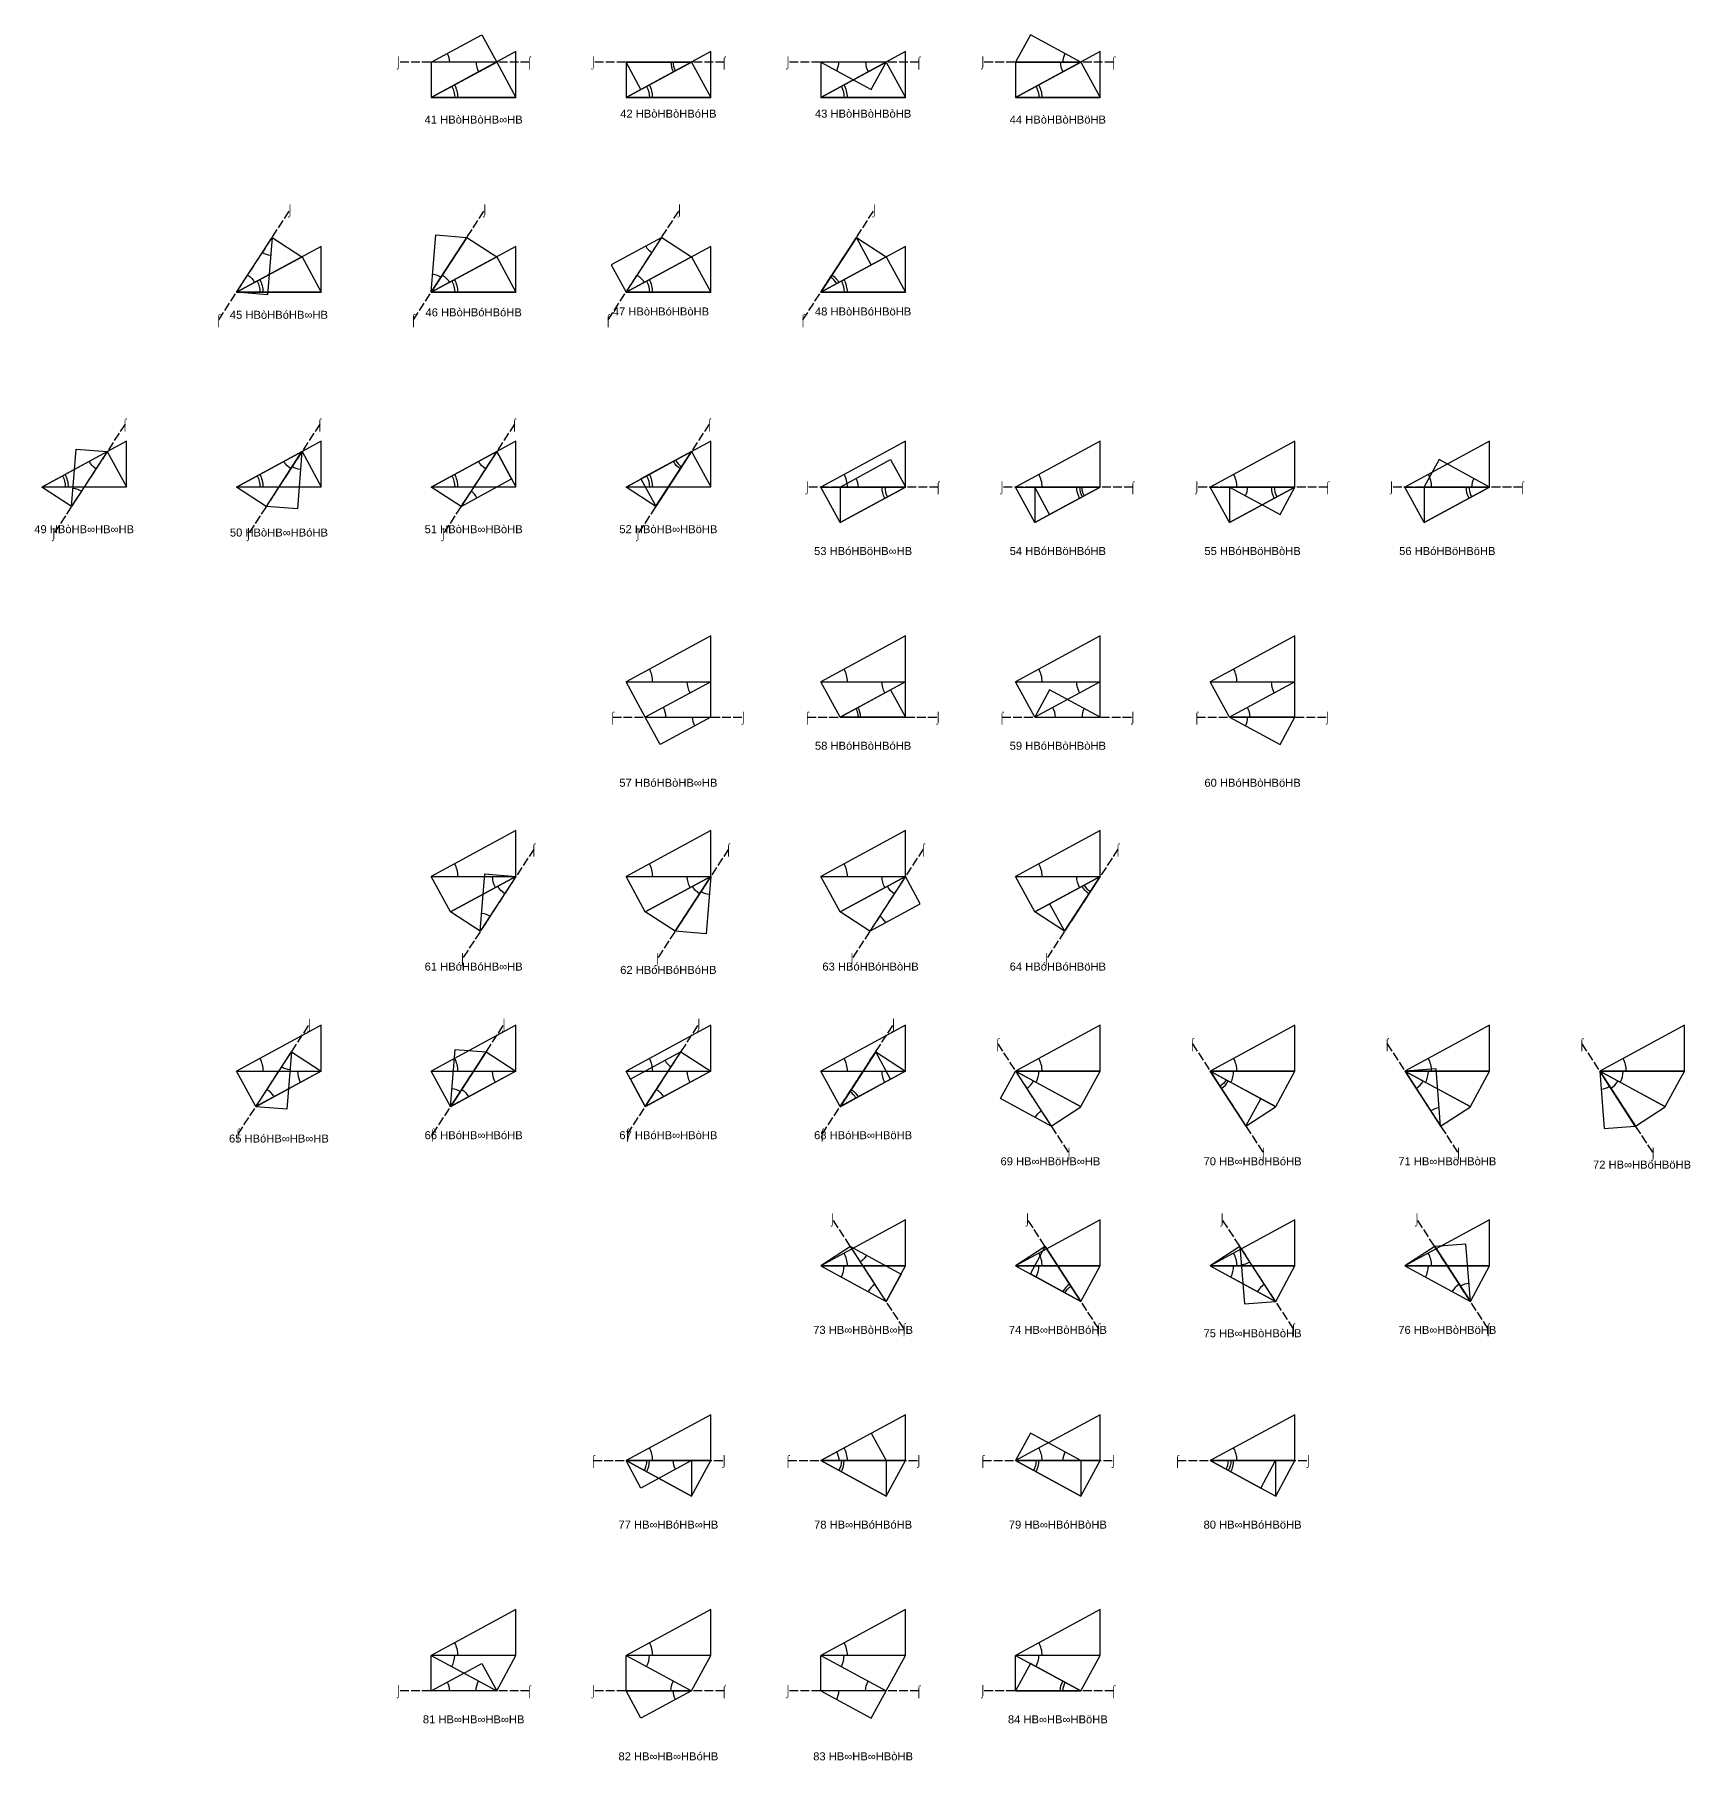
# Model space of a CAD drawing. Header units: millimetres. Extents: x 915202 to 1524453, y -2147646 to 62068.
# Drawn here: x 944288 to 1170901, y -1274585 to -1038381 of the extents above; entities that cross this region are included whole.
import ezdxf
from ezdxf.enums import TextEntityAlignment as Align

# ---------------------------------------------------------------- set-up
doc = ezdxf.new("R2010")
doc.units = ezdxf.units.MM
doc.linetypes.add('ACAD_ISO02W100', pattern=[15, 12, -3])
for name, color, linetype in [('BASE', 170, 'Continuous'), ('HYPOTENUSE', 20, 'Continuous'), ('PERPENDICULAR', 90, 'Continuous'), ('Standard', 7, 'Continuous')]:
    doc.layers.add(name, color=color, linetype=linetype)
doc.styles.add('Arial', font='arial_0.ttf')

# ---------------------------------------------------------------- blocks, each defined once
blk = doc.blocks.new('fundamental_block_GT')
at = {"color": 4}
blk.add_arc((0, -2), 277, 359.9799, 28.4254, dxfattribs=at)
at = {"layer": 'BASE'}
blk.add_line((0, 0), (879, -7), dxfattribs=at)
at = {"layer": 'HYPOTENUSE'}
blk.add_line((883, 469), (0, 0), dxfattribs=at)
at = {"layer": 'PERPENDICULAR'}
blk.add_line((879, -7), (883, 469), dxfattribs=at)

msp = doc.modelspace()

# ---------------------------------------------------------------- linework, layer by layer
at = {"color": 4, "linetype": 'ACAD_ISO02W100', "ltscale": 100}
for p, q in [((1012013, -1042150), (994110, -1042150)), ((1038661, -1042150), (1020759, -1042150)), ((1065310, -1042150), (1047408, -1042150)), ((1091959, -1042150), (1074056, -1042150)), ((969498, -1077409), (979255, -1062399)), ((996147, -1077409), (1005903, -1062399)), ((1022796, -1077409), (1032552, -1062399)), ((1049444, -1077409), (1059201, -1062399)), ((956679, -1091695), (946923, -1106705)), ((983328, -1091695), (973571, -1106705)), ((1009976, -1091695), (1000220, -1106705)), ((1036625, -1091695), (1026869, -1106705)), ((1067946, -1100305), (1050044, -1100305)), ((1094595, -1100305), (1076693, -1100305)), ((1121244, -1100305), (1103341, -1100305)), ((1147892, -1100305), (1129990, -1100305)), ((1023395, -1131812), (1041298, -1131812)), ((1050044, -1131812), (1067946, -1131812)), ((1076693, -1131812), (1094595, -1131812)), ((1103341, -1131812), (1121244, -1131812)), ((1012612, -1149850), (1002856, -1164860)), ((1039261, -1149850), (1029505, -1164860)), ((1065910, -1149850), (1056153, -1164860)), ((1092558, -1149850), (1082802, -1164860)), ((972135, -1188862), (981891, -1173851)), ((998783, -1188862), (1008540, -1173851)), ((1025432, -1188862), (1035188, -1173851)), ((1052081, -1188862), (1061837, -1173851)), ((1076093, -1176499), (1085849, -1191509)), ((1102742, -1176499), (1112498, -1191509)), ((1129390, -1176499), (1139147, -1191509)), ((1156039, -1176499), (1165795, -1191509)), ((1063274, -1215510), (1053517, -1200500)), ((1089922, -1215510), (1080166, -1200500)), ((1116571, -1215510), (1106815, -1200500)), ((1143220, -1215510), (1133463, -1200500)), ((1020759, -1233549), (1038661, -1233549)), ((1047408, -1233549), (1065310, -1233549)), ((1074056, -1233549), (1091959, -1233549)), ((1100705, -1233549), (1118607, -1233549)), ((1012013, -1265055), (994110, -1265055)), ((1038661, -1265055), (1020759, -1265055)), ((1065310, -1265055), (1047408, -1265055)), ((1091959, -1265055), (1074056, -1265055))]:
    msp.add_line(p, q, dxfattribs=at)

# ---------------------------------------------------------------- block references
for p, xscale, yscale, zscale, rotation in [((998586, -1042150), -8.951118371073699, 8.951118371073699, 8.951118371073699, 207.9999999999953), ((1034186, -1042150), -8.951118371073699, 8.951118371073699, 8.951118371073699, 27.99999999999535), ((1051883, -1042150), 8.951118371073818, 8.951118371073818, 8.951118371073818, 332.0000000000047), ((1087483, -1042150), 8.951118371073818, 8.951118371073818, 8.951118371073818, 152.0000000000047), ((1007537, -1042150), 10.18429076373575, 10.18429076373575, 10.18429076373575, 180.4883327617911), ((998586, -1047008), -11.58735412275387, 11.58735412275387, 11.58735412275387, 208.0000000000012), ((1034186, -1042150), 10.18429076373575, 10.18429076373575, 10.18429076373575, 180.4883327617911), ((1025235, -1047008), -11.58735412275387, 11.58735412275387, 11.58735412275387, 208.0000000000012), ((1060834, -1042150), 10.18429076373575, 10.18429076373575, 10.18429076373575, 180.4883327617911), ((1051883, -1047008), -11.58735412275387, 11.58735412275387, 11.58735412275387, 208.0000000000012), ((1087483, -1042150), 10.18429076373575, 10.18429076373575, 10.18429076373575, 180.4883327617911), ((1078532, -1047008), -11.58735412275387, 11.58735412275387, 11.58735412275387, 208.0000000000012), ((971937, -1073657), -10.18429076373576, 10.18429076373576, 10.18429076373576, 236.4883327617942), ((976816, -1066152), -8.951118371073788, 8.951118371073786, 8.951118371073788, 84.97666552358099), ((998586, -1073657), -8.951118371073786, 8.951118371073786, 8.951118371073788, 264.9766655235809), ((998586, -1073657), -10.18429076373576, 10.18429076373576, 10.18429076373576, 236.4883327617942), ((1030113, -1066152), 8.951118371073788, 8.951118371073788, 8.951118371073788, 208.9766655235905), ((1025235, -1073657), -10.18429076373576, 10.18429076373576, 10.18429076373576, 236.4883327617942), ((1051883, -1073657), 8.951118371073722, 8.951118371073722, 8.951118371073722, 28.97666552359111), ((1051883, -1073657), -10.18429076373576, 10.18429076373576, 10.18429076373576, 236.4883327617942), ((971937, -1073657), -11.58735412275387, 11.58735412275387, 11.58735412275387, 208.0000000000012), ((998586, -1073657), -11.58735412275387, 11.58735412275387, 11.58735412275387, 208.0000000000012), ((1025235, -1073657), -11.58735412275387, 11.58735412275387, 11.58735412275387, 208.0000000000012), ((1051883, -1073657), -11.58735412275387, 11.58735412275387, 11.58735412275387, 208.0000000000012), ((954240, -1095448), -10.18429076373576, 10.18429076373576, 10.18429076373576, 56.48833276179424), ((980888, -1095448), -10.18429076373576, 10.18429076373576, 10.18429076373576, 56.48833276179424), ((1007537, -1095448), -10.18429076373576, 10.18429076373576, 10.18429076373576, 56.48833276179424), ((1034186, -1095448), -10.18429076373576, 10.18429076373576, 10.18429076373576, 56.48833276179424), ((945289, -1100305), -11.58735412275387, 11.58735412275387, 11.58735412275387, 208.0000000000012), ((949362, -1102953), -8.951118371073786, 8.951118371073786, 8.951118371073788, 264.9766655235809), ((971937, -1100305), -11.58735412275387, 11.58735412275387, 11.58735412275387, 208.0000000000012), ((980888, -1095448), -8.951118371073788, 8.951118371073786, 8.951118371073788, 84.97666552358099), ((998586, -1100305), -11.58735412275387, 11.58735412275387, 11.58735412275387, 208.0000000000012), ((1002659, -1102953), 8.951118371073788, 8.951118371073788, 8.951118371073788, 28.97666552359048), ((1025235, -1100305), -11.58735412275387, 11.58735412275387, 11.58735412275387, 208.0000000000012), ((1034186, -1095448), 8.951118371073788, 8.951118371073788, 8.951118371073788, 208.9766655235905), ((1063471, -1100305), -11.58735412275387, 11.58735412275387, 11.58735412275387, 28.0000000000011), ((1090119, -1100305), -11.58735412275387, 11.58735412275387, 11.58735412275387, 28.0000000000011), ((1116768, -1100305), -11.58735412275387, 11.58735412275387, 11.58735412275387, 28.0000000000011), ((1143417, -1100305), -11.58735412275387, 11.58735412275387, 11.58735412275387, 28.0000000000011), ((1054520, -1100305), -8.951118371073818, 8.951118371073818, 8.951118371073818, 207.9999999999953), ((1090119, -1100305), -8.951118371073818, 8.951118371073818, 8.951118371073818, 27.99999999999535), ((1107817, -1100305), 8.951118371073818, 8.951118371073818, 8.951118371073818, 332.0000000000047), ((1143417, -1100305), 8.951118371073818, 8.951118371073818, 8.951118371073818, 152.0000000000047), ((1063471, -1100305), 10.18429076373585, 10.18429076373585, 10.18429076373585, 180.4883327617911), ((1090119, -1100305), 10.18429076373585, 10.18429076373585, 10.18429076373585, 180.4883327617911), ((1116768, -1100305), 10.18429076373585, 10.18429076373585, 10.18429076373585, 180.4883327617911), ((1143417, -1100305), 10.18429076373585, 10.18429076373585, 10.18429076373585, 180.4883327617911), ((1036822, -1126954), -11.58735412275387, 11.58735412275387, 11.58735412275387, 28.0000000000011), ((1063471, -1126954), -11.58735412275387, 11.58735412275387, 11.58735412275387, 28.0000000000011), ((1090119, -1126954), -11.58735412275387, 11.58735412275387, 11.58735412275387, 28.0000000000011), ((1116768, -1126954), -11.58735412275387, 11.58735412275387, 11.58735412275387, 28.0000000000011), ((1027871, -1131812), 10.18429076373576, 10.18429076373576, 10.18429076373576, 0.4883327617912042), ((1036822, -1131812), -8.951118371073699, 8.951118371073699, 8.951118371073699, 27.99999999999535), ((1054520, -1131812), 10.18429076373576, 10.18429076373576, 10.18429076373576, 0.4883327617912042), ((1054520, -1131812), -8.951118371073818, 8.951118371073818, 8.951118371073818, 207.9999999999953), ((1081168, -1131812), 10.18429076373576, 10.18429076373576, 10.18429076373576, 0.4883327617912042), ((1090119, -1131812), 8.951118371073818, 8.951118371073818, 8.951118371073818, 152.0000000000047), ((1107817, -1131812), 10.18429076373576, 10.18429076373576, 10.18429076373576, 0.4883327617912042), ((1107817, -1131812), 8.951118371073818, 8.951118371073818, 8.951118371073818, 332.0000000000047), ((1010173, -1153603), -11.58735412275387, 11.58735412275387, 11.58735412275387, 28.0000000000011), ((1036822, -1153603), -11.58735412275387, 11.58735412275387, 11.58735412275387, 28.0000000000011), ((1063471, -1153603), -11.58735412275387, 11.58735412275387, 11.58735412275387, 28.0000000000011), ((1090119, -1153603), -11.58735412275387, 11.58735412275387, 11.58735412275387, 28.0000000000011), ((1010173, -1153603), -10.18429076373576, 10.18429076373576, 10.18429076373576, 56.48833276179424), ((1036822, -1153603), -10.18429076373576, 10.18429076373576, 10.18429076373576, 56.48833276179424), ((1063471, -1153603), -10.18429076373576, 10.18429076373576, 10.18429076373576, 56.48833276179424), ((1090119, -1153603), -10.18429076373576, 10.18429076373576, 10.18429076373576, 56.48833276179424), ((1005295, -1161108), -8.951118371073786, 8.951118371073786, 8.951118371073788, 264.9766655235809), ((1036822, -1153603), -8.951118371073788, 8.951118371073786, 8.951118371073788, 84.97666552358099), ((1058593, -1161108), 8.951118371073722, 8.951118371073722, 8.951118371073722, 28.97666552359111), ((1090119, -1153603), 8.951118371073722, 8.951118371073722, 8.951118371073722, 208.9766655235911), ((983525, -1180251), -11.58735412275387, 11.58735412275387, 11.58735412275387, 28.0000000000011), ((1010173, -1180251), -11.58735412275387, 11.58735412275387, 11.58735412275387, 28.0000000000011), ((1036822, -1180251), -11.58735412275387, 11.58735412275387, 11.58735412275387, 28.0000000000011), ((1063471, -1180251), -11.58735412275387, 11.58735412275387, 11.58735412275387, 28.0000000000011), ((1078532, -1180251), 11.58735412275387, 11.58735412275387, 11.58735412275387, 331.9999999999989), ((1105181, -1180251), 11.58735412275387, 11.58735412275387, 11.58735412275387, 331.9999999999989), ((1131829, -1180251), 11.58735412275387, 11.58735412275387, 11.58735412275387, 331.9999999999989), ((1158478, -1180251), 11.58735412275387, 11.58735412275387, 11.58735412275387, 331.9999999999989), ((974574, -1185109), -10.18429076373576, 10.18429076373576, 10.18429076373576, 236.4883327617942), ((979452, -1177604), -8.951118371073788, 8.951118371073786, 8.951118371073788, 84.97666552358099), ((1001222, -1185109), -8.951118371073786, 8.951118371073786, 8.951118371073788, 264.9766655235809), ((1001222, -1185109), -10.18429076373576, 10.18429076373576, 10.18429076373576, 236.4883327617942), ((1032749, -1177604), 8.951118371073788, 8.951118371073788, 8.951118371073788, 208.9766655235905), ((1027871, -1185109), -10.18429076373576, 10.18429076373576, 10.18429076373576, 236.4883327617942), ((1054520, -1185109), 8.951118371073722, 8.951118371073722, 8.951118371073722, 28.97666552359111), ((1054520, -1185109), -10.18429076373576, 10.18429076373576, 10.18429076373576, 236.4883327617942), ((1078532, -1180251), 10.18429076373586, 10.18429076373586, 10.18429076373586, 303.5116672382065), ((1105181, -1180251), 10.18429076373586, 10.18429076373586, 10.18429076373586, 303.5116672382065), ((1131829, -1180251), 10.18429076373586, 10.18429076373586, 10.18429076373586, 303.5116672382065), ((1158478, -1180251), 10.18429076373586, 10.18429076373586, 10.18429076373586, 303.5116672382065), ((1083410, -1187756), -8.95111837107385, 8.951118371073852, 8.95111837107385, 331.0233344764102), ((1105181, -1180251), -8.95111837107385, 8.951118371073852, 8.95111837107385, 151.0233344764101), ((1136708, -1187756), 8.95111837107385, 8.95111837107385, 8.95111837107385, 95.02333447641966), ((1158478, -1180251), 8.95111837107385, 8.95111837107385, 8.95111837107385, 275.0233344764197), ((1051883, -1206900), 11.58735412275387, 11.58735412275387, 11.58735412275387, 331.9999999999989), ((1078532, -1206900), 11.58735412275387, 11.58735412275387, 11.58735412275387, 331.9999999999989), ((1105181, -1206900), 11.58735412275387, 11.58735412275387, 11.58735412275387, 331.9999999999989), ((1131829, -1206900), 11.58735412275387, 11.58735412275387, 11.58735412275387, 331.9999999999989), ((1060834, -1211758), 10.18429076373586, 10.18429076373586, 10.18429076373586, 123.5116672382065), ((1055956, -1204253), -8.95111837107385, 8.951118371073852, 8.95111837107385, 151.0233344764101), ((1087483, -1211758), 10.18429076373586, 10.18429076373586, 10.18429076373586, 123.5116672382065), ((1087483, -1211758), -8.95111837107385, 8.951118371073852, 8.95111837107385, 331.0233344764102), ((1114132, -1211758), 10.18429076373586, 10.18429076373586, 10.18429076373586, 123.5116672382065), ((1109254, -1204253), 8.95111837107385, 8.95111837107385, 8.95111837107385, 275.0233344764197), ((1140780, -1211758), 10.18429076373586, 10.18429076373586, 10.18429076373586, 123.5116672382065), ((1140780, -1211758), 8.95111837107385, 8.95111837107385, 8.95111837107385, 95.02333447641966), ((1025235, -1233549), 11.58735412275387, 11.58735412275387, 11.58735412275387, 331.9999999999989), ((1034186, -1233549), -8.951118371073699, 8.951118371073699, 8.951118371073699, 27.99999999999535), ((1051883, -1233549), 11.58735412275387, 11.58735412275387, 11.58735412275387, 331.9999999999989), ((1051883, -1233549), -8.951118371073818, 8.951118371073818, 8.951118371073818, 207.9999999999953), ((1078532, -1233549), 11.58735412275387, 11.58735412275387, 11.58735412275387, 331.9999999999989), ((1087483, -1233549), 8.951118371073818, 8.951118371073818, 8.951118371073818, 152.0000000000047), ((1105181, -1233549), 11.58735412275387, 11.58735412275387, 11.58735412275387, 331.9999999999989), ((1105181, -1233549), 8.951118371073818, 8.951118371073818, 8.951118371073818, 332.0000000000047), ((1025235, -1233549), -10.18429076373576, 10.18429076373576, 10.18429076373576, 179.5116672382084), ((1051883, -1233549), -10.18429076373576, 10.18429076373576, 10.18429076373576, 179.5116672382084), ((1078532, -1233549), -10.18429076373576, 10.18429076373576, 10.18429076373576, 179.5116672382084), ((1105181, -1233549), -10.18429076373576, 10.18429076373576, 10.18429076373576, 179.5116672382084), ((998586, -1260197), 11.58735412275387, 11.58735412275387, 11.58735412275387, 331.9999999999989), ((1025235, -1260197), 11.58735412275387, 11.58735412275387, 11.58735412275387, 331.9999999999989), ((1051883, -1260197), 11.58735412275387, 11.58735412275387, 11.58735412275387, 331.9999999999989), ((1078532, -1260197), 11.58735412275387, 11.58735412275387, 11.58735412275387, 331.9999999999989), ((1007537, -1265055), -10.18429076373576, 10.18429076373576, 10.18429076373576, 359.5116672382086), ((998586, -1265055), -8.951118371073699, 8.951118371073699, 8.951118371073699, 207.9999999999953), ((1034186, -1265055), -10.18429076373576, 10.18429076373576, 10.18429076373576, 359.5116672382086), ((1060834, -1265055), -10.18429076373576, 10.18429076373576, 10.18429076373576, 359.5116672382086), ((1087483, -1265055), -10.18429076373576, 10.18429076373576, 10.18429076373576, 359.5116672382086), ((1087483, -1265055), 8.951118371073818, 8.951118371073818, 8.951118371073818, 152.0000000000047), ((1034186, -1265055), -8.951118371073699, 8.951118371073699, 8.951118371073699, 27.99999999999535), ((1051883, -1265055), 8.951118371073818, 8.951118371073818, 8.951118371073818, 332.0000000000047)]:
    msp.add_blockref('fundamental_block_GT', p, dxfattribs=dict(xscale=xscale, yscale=yscale, zscale=zscale, rotation=rotation))
at = {"layer": 'Standard', "xscale": 13.18371388650824, "yscale": 13.18371388650824, "zscale": 13.18371388650824, "rotation": 0.4883327617913192}
for p in [(998586, -1047008), (1025235, -1047008), (1051883, -1047008), (1078532, -1047008), (971937, -1073657), (998586, -1073657), (1025235, -1073657), (1051883, -1073657), (945289, -1100305), (971937, -1100305), (998586, -1100305), (1025235, -1100305), (1051883, -1100305), (1078532, -1100305), (1105181, -1100305), (1131829, -1100305), (1025235, -1126954), (1051883, -1126954), (1078532, -1126954), (1105181, -1126954), (998586, -1153603), (1025235, -1153603), (1051883, -1153603), (1078532, -1153603), (971937, -1180251), (998586, -1180251), (1025235, -1180251), (1051883, -1180251), (1078532, -1180251), (1105181, -1180251), (1131829, -1180251), (1158478, -1180251), (1051883, -1206900), (1078532, -1206900), (1105181, -1206900), (1131829, -1206900), (1025235, -1233549), (1051883, -1233549), (1078532, -1233549), (1105181, -1233549), (998586, -1260197), (1025235, -1260197), (1051883, -1260197), (1078532, -1260197)]:
    msp.add_blockref('fundamental_block_GT', p, dxfattribs=at)

# ---------------------------------------------------------------- texts
at = {"style": 'Arial'}
for s, height, p in [('⌡', 1095, (994110, -1042150)), ('⌠', 1095, (1012013, -1042150)), ('⌡', 1095, (1020759, -1042150)), ('⌠', 1095, (1038661, -1042150)), ('⌡', 1095, (1047408, -1042150)), ('⌠', 1095, (1065310, -1042150)), ('⌡', 1095, (1074056, -1042150)), ('⌠', 1095, (1091959, -1042150)), ('42 HBòHBòHBóHB', 1095.21, (1031028, -1049209)), ('43 HBòHBòHBòHB', 1095.21, (1057677, -1049209)), ('41 HBòHBòHB∞HB', 1095.21, (1004380, -1050022)), ('44 HBòHBòHBöHB', 1095.21, (1084326, -1050022)), ('⌡', 1095, (979255, -1062399)), ('⌡', 1095, (1005903, -1062399)), ('⌡', 1095, (1032552, -1062399)), ('⌡', 1095, (1059201, -1062399)), ('⌠', 1095, (969498, -1077409)), ('45 HBòHBóHB∞HB', 1095.21, (977731, -1076739)), ('⌠', 1095, (996147, -1077409)), ('46 HBòHBóHBóHB', 1095.21, (1004380, -1076402)), ('⌠', 1095, (1022796, -1077409)), ('47 HBòHBóHBòHB', 1095.21, (1030010, -1076283)), ('⌠', 1095, (1049444, -1077409)), ('48 HBòHBóHBöHB', 1095.21, (1057677, -1076283)), ('⌠', 1095, (956679, -1091695)), ('⌠', 1095, (983328, -1091695)), ('⌠', 1095, (1009976, -1091695)), ('⌠', 1095, (1036625, -1091695)), ('⌡', 1095, (1050044, -1100305)), ('⌠', 1095, (1067946, -1100305)), ('⌡', 1095, (1076693, -1100305)), ('⌠', 1095, (1094595, -1100305)), ('⌡', 1095, (1103341, -1100305)), ('⌠', 1095, (1121244, -1100305)), ('⌡', 1095, (1129990, -1100305)), ('⌠', 1095, (1147892, -1100305)), ('49 HBòHB∞HB∞HB', 1095.21, (951082, -1106080)), ('⌡', 1095, (946923, -1106705)), ('50 HBòHB∞HBóHB', 1095.21, (977731, -1106536)), ('⌡', 1095, (973571, -1106705)), ('51 HBòHB∞HBòHB', 1095.21, (1004380, -1106080)), ('⌡', 1095, (1000220, -1106705)), ('52 HBòHB∞HBöHB', 1095.21, (1031028, -1106080)), ('⌡', 1095, (1026869, -1106705)), ('53 HBóHBöHB∞HB', 1095.21, (1057677, -1109064)), ('54 HBóHBöHBóHB', 1095.21, (1084326, -1109064)), ('55 HBóHBöHBòHB', 1095.21, (1110974, -1109064)), ('56 HBóHBöHBöHB', 1095.21, (1137623, -1109064)), ('⌠', 1095, (1023395, -1131812)), ('⌡', 1095, (1041298, -1131812)), ('⌠', 1095, (1050044, -1131812)), ('⌡', 1095, (1067946, -1131812)), ('⌠', 1095, (1076693, -1131812)), ('⌡', 1095, (1094595, -1131812)), ('⌠', 1095, (1103341, -1131812)), ('⌡', 1095, (1121244, -1131812)), ('58 HBóHBòHBóHB', 1095.21, (1057677, -1135713)), ('59 HBóHBòHBòHB', 1095.21, (1084326, -1135713)), ('57 HBóHBòHB∞HB', 1095.21, (1031028, -1140779)), ('60 HBóHBòHBöHB', 1095.21, (1110974, -1140779)), ('⌠', 1095, (1012612, -1149850)), ('⌠', 1095, (1039261, -1149850)), ('⌠', 1095, (1065910, -1149850)), ('⌠', 1095, (1092558, -1149850)), ('⌡', 1095, (1002856, -1164860)), ('⌡', 1095, (1029505, -1164860)), ('⌡', 1095, (1056153, -1164860)), ('⌡', 1095, (1082802, -1164860)), ('61 HBóHBóHB∞HB', 1095.21, (1004380, -1165935)), ('62 HBóHBóHBóHB', 1095.21, (1031028, -1166391)), ('63 HBóHBóHBòHB', 1095.21, (1058695, -1165935)), ('64 HBóHBóHBöHB', 1095.21, (1084326, -1165935)), ('⌡', 1095, (981891, -1173851)), ('⌡', 1095, (1008540, -1173851)), ('⌡', 1095, (1035188, -1173851)), ('⌡', 1095, (1061837, -1173851)), ('⌠', 1095, (1076093, -1176499)), ('⌠', 1095, (1102742, -1176499)), ('⌠', 1095, (1129390, -1176499)), ('⌠', 1095, (1156039, -1176499)), ('⌠', 1095, (972135, -1188862)), ('⌠', 1095, (998783, -1188862)), ('⌠', 1095, (1025432, -1188862)), ('⌠', 1095, (1052081, -1188862)), ('65 HBóHB∞HB∞HB', 1095.21, (977731, -1189466)), ('66 HBóHB∞HBóHB', 1095.21, (1004380, -1189010)), ('67 HBóHB∞HBòHB', 1095.21, (1031028, -1189010)), ('68 HBóHB∞HBöHB', 1095.21, (1057677, -1189010)), ('69 HB∞HBöHB∞HB', 1095.21, (1083307, -1192584)), ('⌡', 1095, (1085849, -1191509)), ('70 HB∞HBöHBóHB', 1095.21, (1110974, -1192584)), ('⌡', 1095, (1112498, -1191509)), ('71 HB∞HBöHBòHB', 1095.21, (1137623, -1192584)), ('⌡', 1095, (1139147, -1191509)), ('72 HB∞HBöHBöHB', 1095.21, (1164272, -1193040)), ('⌡', 1095, (1165795, -1191509)), ('⌡', 1095, (1053517, -1200500)), ('⌡', 1095, (1080166, -1200500)), ('⌡', 1095, (1106815, -1200500)), ('⌡', 1095, (1133463, -1200500)), ('73 HB∞HBòHB∞HB', 1095.21, (1057677, -1215659)), ('⌠', 1095, (1063274, -1215510)), ('74 HB∞HBòHBóHB', 1095.21, (1084326, -1215659)), ('⌠', 1095, (1089922, -1215510)), ('75 HB∞HBòHBòHB', 1095.21, (1110974, -1216115)), ('⌠', 1095, (1116571, -1215510)), ('76 HB∞HBòHBöHB', 1095.21, (1137623, -1215659)), ('⌠', 1095, (1143220, -1215510)), ('⌠', 1095, (1020759, -1233549)), ('⌡', 1095, (1038661, -1233549)), ('⌠', 1095, (1047408, -1233549)), ('⌡', 1095, (1065310, -1233549)), ('⌠', 1095, (1074056, -1233549)), ('⌡', 1095, (1091959, -1233549)), ('⌠', 1095, (1100705, -1233549)), ('⌡', 1095, (1118607, -1233549)), ('77 HB∞HBóHB∞HB', 1095.21, (1031028, -1242307)), ('78 HB∞HBóHBóHB', 1095.21, (1057677, -1242307)), ('79 HB∞HBóHBòHB', 1095.21, (1084326, -1242307)), ('80 HB∞HBóHBöHB', 1095.21, (1110974, -1242307)), ('⌡', 1095, (994110, -1265055)), ('⌠', 1095, (1012013, -1265055)), ('⌡', 1095, (1020759, -1265055)), ('⌠', 1095, (1038661, -1265055)), ('⌡', 1095, (1047408, -1265055)), ('⌠', 1095, (1065310, -1265055)), ('⌡', 1095, (1074056, -1265055)), ('⌠', 1095, (1091959, -1265055)), ('81 HB∞HB∞HB∞HB', 1095.21, (1004380, -1268956)), ('84 HB∞HB∞HBöHB', 1095.21, (1084326, -1268956)), ('82 HB∞HB∞HBóHB', 1095.21, (1031028, -1274022)), ('83 HB∞HB∞HBòHB', 1095.21, (1057677, -1274022))]:
    msp.add_text(s, height=height, dxfattribs=at).set_placement(p, align=Align.MIDDLE_CENTER)

doc.saveas('drawing.dxf')
